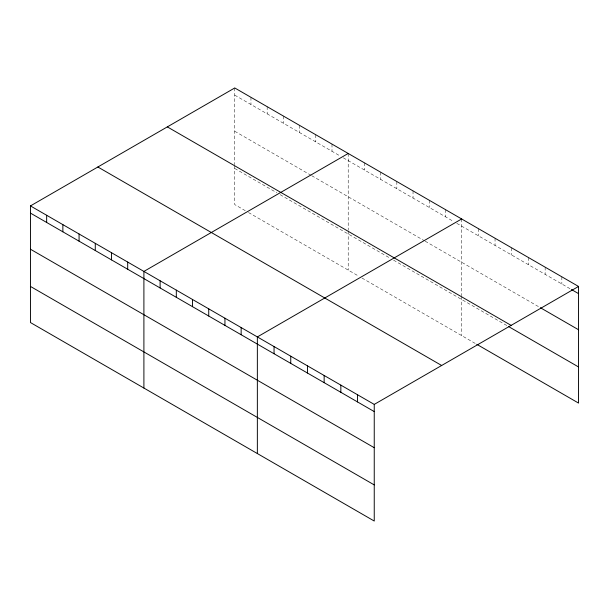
<?xml version="1.0" encoding="UTF-8"?>
<svg xmlns="http://www.w3.org/2000/svg" width="609" height="609" viewBox="0 0 609 609"><rect width="100%" height="100%" fill="white"/><g stroke="black" fill="none" stroke-linecap="round" stroke-linejoin="round"><path stroke-width="0.46" stroke-dasharray="3.04 2.28" d="M234.754 87.962L234.754 164.757M234.754 95.149L340.104 155.965M343.347 157.838L453.553 221.47M456.796 223.343L570.595 289.039M234.754 131.262L310.933 175.24M311.739 175.712L424.382 240.745M425.196 241.21L539.589 307.256M234.754 168.472L276.897 192.802M280.14 194.674L390.346 258.307M393.589 260.172L506.985 325.648M245.29 210.676L234.754 204.594L234.754 165.686M248.533 212.549L358.747 276.174M361.982 278.047L476.771 344.313M561.848 276.813L561.848 283.992M545.154 267.168L545.154 274.354M528.452 257.531L528.452 264.709M511.758 247.886L511.758 255.072M495.056 238.248L495.056 245.427M478.362 228.611L478.362 235.79M461.66 218.966L461.66 295.753M461.66 296.69L461.66 335.597M445.453 209.61L445.453 216.789M429.246 200.254L429.246 207.433M413.039 190.891L413.039 198.077M396.832 181.535L396.832 188.721M380.625 172.18L380.625 179.358M364.418 162.824L364.418 170.002M348.211 153.468L348.211 230.255M348.211 231.184L348.211 270.091M332.004 144.112L332.004 151.291M315.797 134.749L315.797 141.935M299.582 125.393L299.582 132.572M283.375 116.037L283.375 123.216M267.168 106.682L267.168 113.86M250.961 97.326L250.961 104.504"/><path stroke-width="0.91" d="M30.45 205.918L374.246 404.406L374.246 521.038L30.45 322.549L30.45 205.918L234.754 87.962L578.55 286.451L578.55 403.082L476.771 344.313M348.211 153.468L143.899 271.424L143.899 388.047M461.66 218.966L257.356 336.922L257.356 453.553M374.246 404.406L578.55 286.451M571.394 289.503L578.55 293.629M540.381 307.712L578.55 329.751M167.338 126.893L511.126 325.381M508.576 326.561L578.55 366.961M97.874 166.995L441.662 365.484M30.45 213.104L374.246 411.585M30.45 249.218L374.246 447.706M30.45 286.428L374.246 484.916M357.544 394.769L357.544 401.948M340.85 385.124L340.85 392.303M324.148 375.487L324.148 382.665M307.446 365.842L307.446 373.028M290.752 356.204L290.752 363.383M274.05 346.559L274.05 353.745M241.149 327.566L241.149 334.744M224.942 318.21L224.942 325.389M208.735 308.847L208.735 316.033M192.528 299.491L192.528 306.67M176.313 290.135L176.313 297.314M160.106 280.779L160.106 287.958M127.692 262.06L127.692 269.247M111.485 252.705L111.485 259.883M95.278 243.349L95.278 250.527M79.071 233.993L79.071 241.172M62.864 224.637L62.864 231.816M46.657 215.274L46.657 222.46"/></g></svg>
